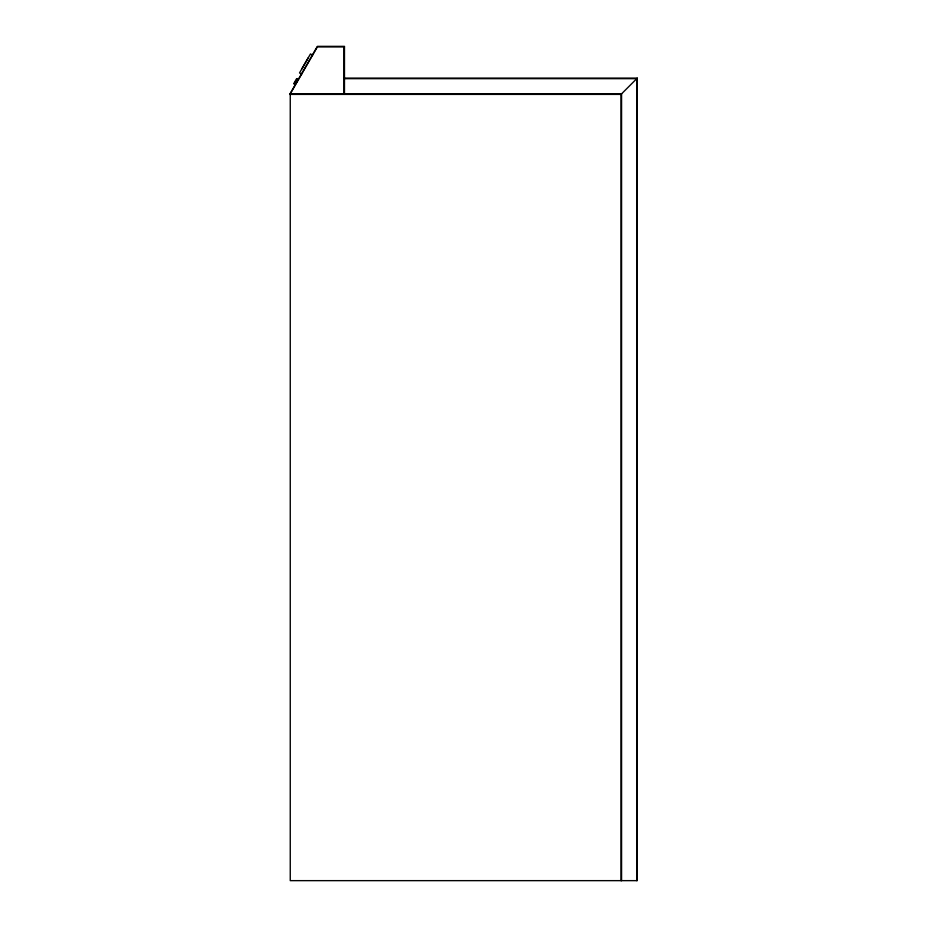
<?xml version="1.0" encoding="UTF-8"?>
<svg xmlns="http://www.w3.org/2000/svg" width="927" height="927" viewBox="0 0 927 927"><rect width="100%" height="100%" fill="white"/><g stroke="black" fill="none" stroke-linecap="round" stroke-linejoin="round"><path stroke-width="1.39" d="M293.813 83.534L296.652 78.61M294.137 84.195L297.382 78.563M344.473 78.123L637.289 78.123L637.289 880.65L290.255 880.65L290.255 93.847L317.37 46.895L344.473 46.895M621.02 880.65L621.02 94.392L637.289 78.123M344.473 78.668L636.745 78.668L636.745 880.65M290.255 93.847L343.94 93.847L343.94 46.895M344.473 93.847L621.565 93.847L621.565 880.65M621.02 94.392L289.711 94.392L317.37 46.35L344.473 46.35L344.473 94.392M312.596 55.157L310.475 53.94L299.525 72.92L301.634 74.137M308.239 57.81L301.75 69.05"/></g></svg>
